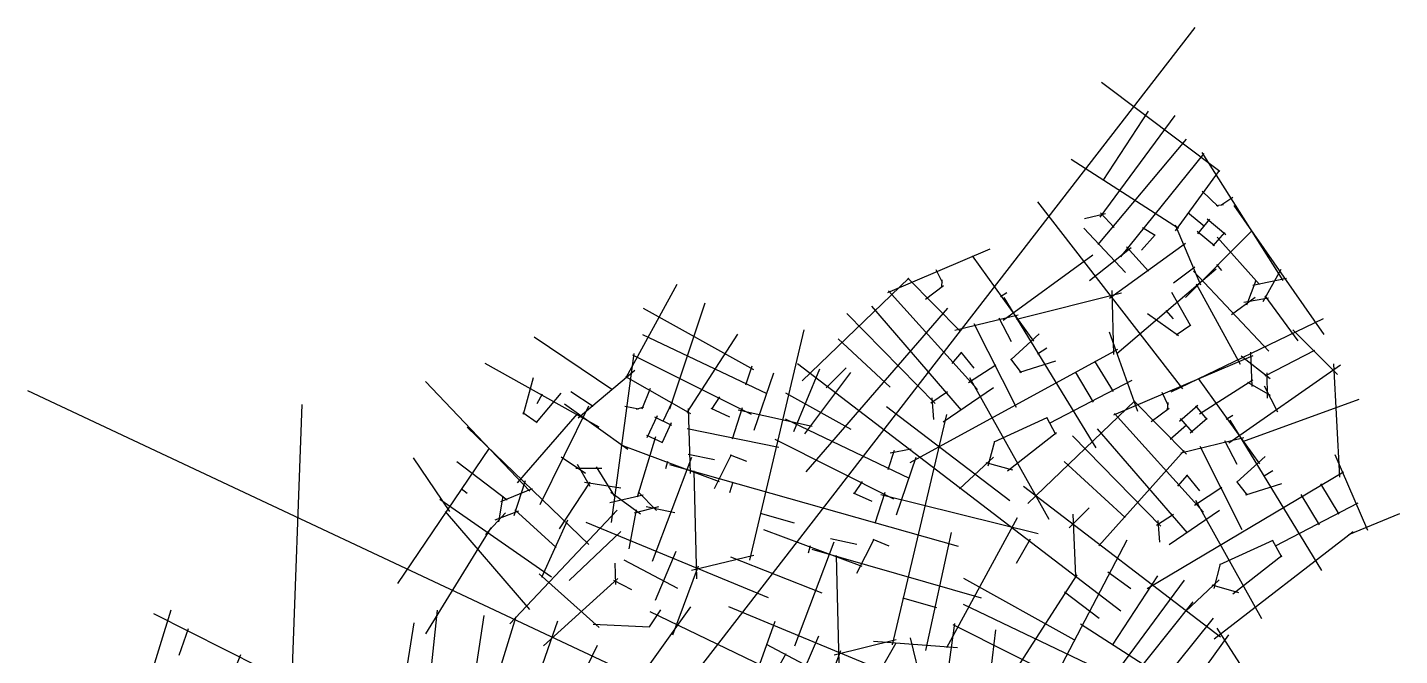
# Model space of a CAD drawing. Extents: x 521210 to 539878, y 175088 to 192554.
# Drawn here: x 528306 to 532685, y 190549 to 192554 of the extents above; entities that cross this region are included whole.
import ezdxf

# ---------------------------------------------------------------- set-up
doc = ezdxf.new("R2010")
doc.units = 0
doc.header["$MEASUREMENT"] = 0

msp = doc.modelspace()

# ---------------------------------------------------------------- linework, layer by layer
for p, q in [((529891.5, 189786.7), (532033.5, 192553.7)), ((531734.6, 192378.6), (532111.8, 192094.5)), ((531739.7, 192064.7), (531884.6, 192286)), ((531730.1, 191948), (531969.6, 192272.4)), ((531723.1, 191860.9), (532005.4, 192197.4)), ((531796, 191821.4), (532062.1, 192151.6)), ((532314.4, 191745.7), (532055.6, 192154.1)), ((531637.4, 192133.2), (531980.4, 191913.5)), ((531970.7, 191904.4), (532111.2, 192097.5)), ((532055, 192031.6), (532106.9, 191981.9)), ((531993.6, 191400.5), (531530.5, 191997.5)), ((532100, 191985.9), (532123.9, 191988.6)), ((532115.5, 191986.4), (532152.8, 192012.2)), ((532444.3, 191573.5), (532157.3, 191985.1)), ((531679.8, 191943.8), (531746.7, 191960)), ((531730.9, 191962.2), (531774.7, 191915)), ((532009.6, 191963.1), (532062.7, 191919.3)), ((532041.7, 191895.4), (532080.1, 191941.6)), ((532071.1, 191942.5), (532130.7, 191893)), ((531677.4, 191913.2), (531810.4, 191772.1)), ((531862.2, 191843.1), (531905.1, 191892.3)), ((531865, 191915), (531905.1, 191890.4)), ((532050.7, 191731.4), (531970.7, 191922.5)), ((532002.2, 191692.2), (532214.7, 191905.2)), ((532039.9, 191903.8), (532094.3, 191857.6)), ((532090.6, 191857.1), (532127.5, 191899.3)), ((532103.7, 191884), (532237.9, 191733)), ((531377.5, 191845.6), (531051.4, 191707.2)), ((531695.8, 191746), (531828.8, 191851.6)), ((531759.8, 191690), (532001.8, 191864.9)), ((531813.6, 191853.1), (531883.9, 191776.1)), ((531518.3, 191552.7), (531322.5, 191824.6)), ((531419.9, 191619), (531707, 191827.8)), ((532101.3, 191796.8), (532116.9, 191778.2)), ((530778.6, 191426.1), (531119.2, 191753.1)), ((531284.4, 191583.6), (531116.1, 191753)), ((531226.5, 191739.6), (531207, 191780.5)), ((531783.6, 191513.3), (532099.9, 191783.8)), ((531963.9, 191739), (532032.5, 191789.9)), ((532027.3, 191776.3), (532268.4, 191520.8)), ((532216.6, 191731.2), (532324.3, 191753)), ((532250.1, 191679), (532307, 191781.7)), ((530379, 191733.4), (530216.5, 191435.4)), ((531338.5, 191397.9), (531054.9, 191713.2)), ((531172.2, 191687), (531229.6, 191730.4)), ((531224.5, 191724.2), (531225.7, 191748.2)), ((531773.8, 191509.8), (531767.8, 191713.7)), ((532178, 191477.8), (532037.3, 191734.3)), ((532198.4, 191668.9), (532227.7, 191747)), ((530467.9, 191673.3), (530355.9, 191335.4)), ((531287.8, 191332.2), (531000.7, 191664.5)), ((531411.4, 191695.3), (531432.2, 191707.8)), ((531716.8, 191211.5), (531424, 191691.9)), ((531797.7, 191705.2), (531462.9, 191622.1)), ((532018.1, 191602.4), (531958.1, 191708)), ((532148.7, 191637.9), (532224.3, 191692.7)), ((532188.4, 191677.3), (532267.3, 191691)), ((532362.1, 191553.3), (532256.2, 191697)), ((530624.5, 191460.6), (530272, 191656.2)), ((530791.3, 191134.9), (531243.5, 191657.8)), ((531202.9, 191353), (530920.9, 191641.2)), ((531467.9, 191635), (531266.5, 191586.4)), ((531446.5, 191550.4), (531407.2, 191626.3)), ((531881, 191641), (531979.4, 191571)), ((531939.7, 191650.6), (531963, 191623.8)), ((532441.2, 191623.3), (531955.3, 191389.2)), ((530612, 190853), (530785.6, 191588.4)), ((531462.4, 191341.2), (531328.3, 191607.9)), ((531850, 191327.5), (531759.3, 191581.3)), ((531972.9, 191572.8), (532019, 191604.4)), ((532487, 191446.2), (532344.3, 191588.2)), ((529923.7, 191565.8), (530171.8, 191399.6)), ((530667, 191384.2), (530270.6, 191573.1)), ((530572.4, 191574.9), (530411.1, 191325.2)), ((531059.9, 191405.3), (530893.9, 191559.4)), ((531445.4, 191494.1), (531535.3, 191575.7)), ((530170.5, 190974.1), (530242.8, 191512.9)), ((530617.1, 191317.9), (530238, 191507.9)), ((531785.4, 191525.8), (531122.2, 191163.8)), ((531257.1, 191480.9), (531287.7, 191516.5)), ((531327.5, 191466.6), (531285.9, 191516.9)), ((531479.1, 191451.9), (531445.2, 191496.2)), ((531529.9, 191512.5), (531560.1, 191531.3)), ((532216.6, 191506.1), (531772.2, 191315.8)), ((532272.2, 191432.1), (532179.8, 191504.5)), ((532215.3, 191407.3), (532211, 191517.1)), ((532414.2, 191522.6), (532255.4, 191441)), ((529766.3, 191482.1), (530129.8, 191279.4)), ((530063.6, 191307.4), (530244.8, 191460.2)), ((530617.9, 191473.1), (530597.7, 191412)), ((530687, 191450.7), (530624.5, 191267.1)), ((530833.7, 191463.6), (530751.4, 191263)), ((531796.3, 190690.7), (530764.5, 191480.5)), ((530786.9, 191256.2), (530934.4, 191452.2)), ((530855.7, 191403.5), (530919.3, 191467.5)), ((531309.9, 191420.3), (531397.2, 191477.4)), ((531587.7, 191488.1), (531472.4, 191452.2)), ((531708.9, 191357.6), (531650.7, 191454.1)), ((531772.1, 191392.1), (531713, 191488.6)), ((532140.6, 191227.6), (532496.6, 191476.4)), ((532264, 191370.8), (532263.1, 191451)), ((532494.6, 191118.4), (532476, 191480.6)), ((529909.9, 191073.5), (529577.1, 191424.2)), ((529919.9, 191435.1), (529888.4, 191318.5)), ((530423.7, 191320.9), (530215.8, 191438.4)), ((530294.2, 191401.7), (530267.6, 191335)), ((531228.9, 191295.4), (531389.4, 191404.2)), ((531567.1, 190983.1), (531313.9, 191435.1)), ((531831, 191427), (531567.6, 191289.3)), ((531672.3, 191418.2), (531672.3, 191418.2)), ((532239.1, 191161.3), (532043.3, 191433.2)), ((532046.5, 191320.1), (532216.9, 191428.6)), ((532273.9, 191379.4), (532201.5, 191420.8)), ((532296.6, 191325.4), (532254.5, 191408.7)), ((528306.5, 191394.7), (530681.2, 190279.6)), ((529931.3, 191293.2), (530009.4, 191386.1)), ((529949.3, 191383.4), (529932.2, 191352.2)), ((530040.6, 191391.4), (530112.1, 191344.8)), ((530363.9, 191358.3), (530333.8, 191296.4)), ((530515.5, 191374.5), (530489.2, 191335.5)), ((530935.1, 191270.8), (530726.7, 191386.5)), ((531189.1, 191356.1), (531242.6, 191391.7)), ((531199.1, 191302.6), (531193.7, 191371.2)), ((531499.3, 191034.7), (531840, 191361.7)), ((532005.2, 191192.2), (531836.9, 191361.6)), ((531947.3, 191348.2), (531927.8, 191389.1)), ((532555.7, 191365.8), (532183.6, 191230.7)), ((529136.5, 190065), (529183.7, 191350.1)), ((529870, 191099.9), (530061.6, 191321)), ((529887.8, 191325.2), (529933.4, 191293)), ((530097.5, 191344.9), (529941.7, 191030.1)), ((530020.8, 191352.3), (530222.7, 191208)), ((530257.9, 191335.5), (530213.3, 191343.4)), ((530272.2, 191341.5), (530249.4, 191334)), ((530316.6, 191314), (530282.9, 191244.2)), ((530422.7, 191130.4), (530416.2, 191337.4)), ((530547.9, 191310.3), (530488.4, 191337.2)), ((530587.9, 191339.5), (530555.9, 191240.2)), ((530810.7, 191279.9), (530574.7, 191331.8)), ((531441.5, 191042.8), (531048.3, 191342.6)), ((531066.7, 190583.3), (531240.3, 191318.6)), ((532059.3, 191006.4), (531775.7, 191321.8)), ((531893, 191295.6), (531950.3, 191338.9)), ((531945.2, 191332.8), (531946.5, 191356.8)), ((531983.5, 191297.3), (532041.9, 191348.3)), ((532071, 191302.9), (532035.1, 191346.2)), ((532132.2, 191303.9), (532153, 191316.3)), ((530097.8, 190903.6), (529709.5, 191278)), ((530362.9, 191283.3), (530308.7, 191309.5)), ((530361, 191291.7), (530330.7, 191227.2)), ((530704.6, 191213.4), (530411.8, 191272.2)), ((531121.7, 191114.4), (530725.3, 191303.4)), ((531560.1, 191308.2), (531390.4, 191230.5)), ((531588.6, 191254.7), (531559.2, 191308.5)), ((532008.6, 190940.8), (531721.4, 191273.1)), ((531953.3, 191239.9), (532005.1, 191285.3)), ((532025.3, 191260.8), (531985.8, 191306.1)), ((532016.7, 191260.4), (532071, 191306.7)), ((532437.5, 190820), (532144.8, 191300.5)), ((530311.2, 191247.3), (530251.8, 191054.2)), ((530334.3, 191228.2), (530283.1, 191251.3)), ((531071.8, 191048.2), (530692.7, 191238.2)), ((531372.6, 191154.2), (531393.4, 191233.5)), ((531433.9, 191138.6), (531590.3, 191261.4)), ((531923.7, 190961.5), (531641.7, 191249.8)), ((532188.6, 191243.6), (531987.3, 191195)), ((532167.3, 191159), (532128, 191234.8)), ((529488.6, 190778.8), (529781.3, 191210.8)), ((530010, 191183), (530087.6, 191131.2)), ((530515.4, 191103.5), (530201.3, 191220.4)), ((530498.6, 191173.3), (530415, 191191.2)), ((530552.6, 191189.3), (530497.7, 191081.1)), ((530602.2, 191168), (530550.5, 191189)), ((531072.6, 191203.3), (531052.4, 191142.3)), ((531126.8, 191207.8), (531059.2, 191194.8)), ((531726.1, 190899.6), (531997.7, 191203.2)), ((532183.2, 190949.8), (532049.1, 191216.5)), ((532166.2, 191102.6), (532256.1, 191184.3)), ((532584.1, 190948), (532480, 191189.9)), ((529654, 191008.6), (529538.5, 191180.6)), ((529676.4, 191168.5), (529837.3, 191046.3)), ((530056.2, 191147.1), (530139.6, 191146.8)), ((530060.6, 191159.5), (530100.9, 191090.2)), ((530121.1, 191151.7), (530178.8, 191058.3)), ((530425.4, 191180.9), (530300, 190848.8)), ((530349.6, 191168.9), (530343.1, 191145.5)), ((531277.4, 190896.7), (530356.2, 191157.6)), ((531141.7, 191181), (531079.2, 190997.4)), ((531281.4, 191081.1), (531389.1, 191182.4)), ((531451.2, 191141.2), (531366.6, 191164.6)), ((531810.1, 190989.6), (531614.6, 191168)), ((532250.7, 191121.1), (532280.9, 191139.8)), ((529859.8, 190995.7), (529895.7, 191107.5)), ((530004.7, 190953.5), (530102.7, 191102.7)), ((530083.7, 191102.1), (530199.8, 191084.5)), ((530442.2, 190793.7), (530433.7, 191138.6)), ((530557.2, 191102.9), (530547.1, 191068.9)), ((530970.2, 191104.7), (530944, 191065.7)), ((532506.2, 191134.4), (531880.4, 190762)), ((531977.9, 191089.4), (532008.5, 191125.1)), ((532048.3, 191075.2), (532006.6, 191125.5)), ((532199.9, 191060.5), (532166, 191104.8)), ((532308.5, 191096.7), (532193.2, 191060.8)), ((532492.9, 191000.7), (532433.8, 191097.1)), ((529690.9, 191082.5), (529709.9, 191067.3)), ((529811, 190975.8), (529824.6, 191058)), ((529816.8, 191040.5), (529918.3, 191082.6)), ((530271.8, 191061.4), (530164.8, 191036.5)), ((530263, 190999.9), (530168.7, 191069.8)), ((530314.3, 191012.2), (530255.2, 191071.1)), ((531002.6, 191040.5), (530943.1, 191067.4)), ((531042.6, 191069.8), (531010.7, 190970.5)), ((531532.3, 190937.4), (531029.4, 191062)), ((532113.4, 190608.2), (531485.3, 191089.1)), ((532030.7, 191028.9), (532118, 191086)), ((532429.6, 190966.2), (532371.5, 191062.7)), ((529622.4, 191048.1), (529979.4, 190800.7)), ((529909.5, 190695.9), (529640.2, 191008.8)), ((529799.5, 190982.1), (529874.3, 191010.8)), ((530188.7, 191012.6), (529846.3, 190650.5)), ((529994, 190894), (529862.3, 191014.6)), ((530226.8, 190890), (530250, 191013.8)), ((530319.9, 191024), (530242.4, 191003.7)), ((530372.3, 191004.7), (530280.9, 191023.2)), ((531630.8, 190956.8), (531694.3, 191020.7)), ((531949.7, 190903.9), (532110.2, 191012.8)), ((532246.3, 190665.9), (532034.7, 191043.7)), ((532551.8, 191035.6), (532288.4, 190897.9)), ((529768.2, 190935.8), (529831.8, 191004.2)), ((529947.6, 190799.2), (530031.3, 190982.3)), ((530671.9, 190733.4), (530089.6, 190974.1)), ((530754, 190971.4), (530645.5, 191002)), ((530685.8, 190990.6), (530685.8, 190990.6)), ((531464.6, 190989.1), (531239.4, 190574.1)), ((531652.7, 190802.8), (531643.2, 191000.7)), ((531909.8, 190964.7), (531963.4, 191000.3)), ((531919.9, 190911.2), (531914.5, 190979.8)), ((532685.4, 191001.7), (532521.9, 190934.7)), ((529578.2, 190618.9), (529786.6, 190957.2)), ((530200.3, 190944.8), (530035.4, 190788.4)), ((530970.1, 190833.7), (530656.1, 190950.7)), ((530953.3, 190903.6), (530869.8, 190921.4)), ((531174, 190565.5), (531255.9, 190942.2)), ((531506.8, 190920.7), (531462, 190842.5)), ((532093.4, 190602.6), (532537.7, 190944.7)), ((530375.9, 190881.2), (530309.3, 190725)), ((530880.1, 190911.2), (530754.7, 190579)), ((530804.3, 190899.2), (530797.8, 190875.8)), ((531351.7, 190732.7), (530810.9, 190887.9)), ((531007.4, 190919.6), (530952.4, 190811.3)), ((531057, 190898.2), (531005.2, 190919.2)), ((531549, 190408.9), (531815.6, 190918.3)), ((532280.8, 190916.8), (532111.1, 190839)), ((532309.4, 190863.3), (532280, 190917)), ((530181, 190844.3), (530183, 190775.5)), ((530209.8, 190854.8), (530381.1, 190763.8)), ((530446.9, 190834.3), (530364.6, 190614.5)), ((530624.4, 190868.5), (530426.1, 190820.3)), ((530843, 190748.5), (530551.6, 190863.6)), ((530897, 190524), (530888.5, 190868.9)), ((532093.4, 190762.8), (532114.2, 190842.1)), ((532153.4, 190745.9), (532309.8, 190868.8)), ((529939.9, 190809.9), (530131, 190639.1)), ((530190.2, 190794.7), (529953.6, 190579.7)), ((530176.7, 190790.1), (530233.8, 190760.4)), ((531647.4, 190599.3), (531294.9, 190795)), ((531654.9, 190806.2), (531464.5, 190511.2)), ((531754.1, 190816), (531827.4, 190763.4)), ((531759.6, 190465.2), (531999.1, 190789.5)), ((531769.2, 190581.8), (531914.1, 190803.2)), ((532002.2, 190689.7), (532109.9, 190791)), ((531726.6, 190667.2), (531616.5, 190751.1)), ((532172, 190749.7), (532087.4, 190773.2)), ((530422.3, 190705.1), (530242.4, 190452.4)), ((531242.6, 190415.7), (530544.4, 190704.3)), ((531208.7, 190701.7), (531100.2, 190732.2)), ((531140.5, 190720.9), (531140.5, 190720.8)), ((531689.9, 190522.9), (531293.5, 190711.9)), ((531752.6, 190378), (532027.1, 190720.9)), ((528764.3, 190693.8), (528623.6, 190243.1)), ((529222.9, 190423.7), (528709.3, 190682.1)), ((529567.1, 190235.4), (529614.7, 190694.2)), ((529633, 189917.8), (529865.8, 190673.8)), ((529703.5, 190278), (529764.5, 190676.6)), ((529885.3, 190334.6), (529999.4, 190659.5)), ((530326.3, 190695.1), (530290.3, 190640.7)), ((530658.1, 190512.6), (530294.2, 190689.1)), ((530691.6, 190658.2), (530637.7, 190505.8)), ((531825.5, 190338.5), (532091.6, 190668.7)), ((528818.9, 190634.8), (528790.1, 190549.4)), ((529502.8, 190417.8), (529540.7, 190653.6)), ((530111.8, 190649.6), (530292.1, 190641.2)), ((531212.8, 190266.6), (531265.8, 190651.7)), ((531640, 190456.7), (531260.9, 190646.7)), ((531395.7, 190631.3), (531358.6, 190314.4)), ((531666.9, 190650.3), (532009.9, 190430.6)), ((532000.2, 190421.5), (532140.7, 190614.7)), ((532343.9, 190262.8), (532103.3, 190636.4)), ((529908.5, 190131.5), (530125.3, 190582.6)), ((531078.3, 190588.4), (530552.7, 189682.9)), ((530664.5, 190585), (530835.8, 190494.1)), ((530830.7, 190611.4), (530764.1, 190455.2)), ((531079.1, 190598.8), (530880.8, 190550.6)), ((531275.1, 190573.5), (531006.3, 190593.9)), ((531173.5, 190402.5), (531124.6, 190606)), ((528986.4, 190551.1), (528835.8, 190172.6)), ((530727.1, 190554.7), (530469.9, 190102.2)), ((530901.6, 190564.6), (530819.3, 190344.7))]:
    msp.add_line(p, q)

doc.saveas('drawing.dxf')
